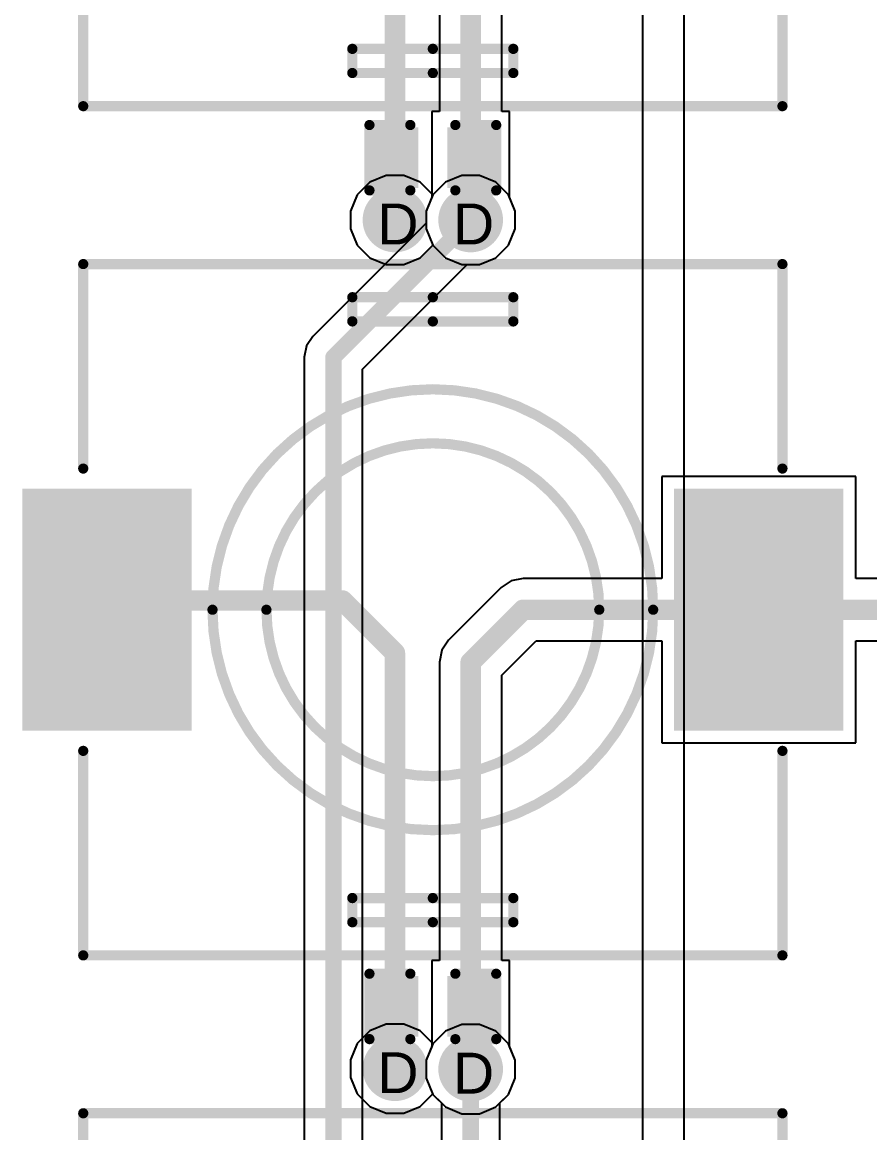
# Model space of a CAD drawing. Header units: inches. Extents: x 0 to 5032, y 0 to 5323.
# Drawn here: x 182.02 to 192.55, y 80.63 to 94.42 of the extents above; entities that cross this region are included whole.
import ezdxf

# ---------------------------------------------------------------- set-up
doc = ezdxf.new("R2010")
doc.units = ezdxf.units.IN
for name, color, linetype in [('Bottom Layer', 5, 'Continuous'), ('Bottom Solder', 6, 'Continuous'), ('Drill Drawing', 1, 'Continuous'), ('Layer 1', 16, 'Continuous'), ('Layer 2', 76, 'Continuous'), ('Top Layer', 1, 'Continuous'), ('Top Overlay', 2, 'Continuous'), ('Top Paste', 8, 'Continuous'), ('Top Solder', 216, 'Continuous'), ('Via Holes', 16, 'Continuous')]:
    doc.layers.add(name, color=color, linetype=linetype)
doc.styles.add('Arial', font='', dxfattribs={"height": 0.2})
doc.styles.get('Arial').set_extended_font_data('Arial')

# ---------------------------------------------------------------- blocks, each defined once
blk = doc.blocks.new('SKSTACE010__373')
at = {"layer": 'Top Layer'}
for points in [[(-5, 1.4), (-3.1, 1.4), (-3.1, -1.4), (-5, -1.4)], [(3.1, 1.4), (5, 1.4), (5, -1.4), (3.1, -1.4)]]:
    blk.add_hatch(color=1, dxfattribs=at).paths.add_polyline_path(points)
at = {"layer": 'Top Paste'}
for points in [[(-5, 1.4), (-3.1, 1.4), (-3.1, -1.4), (-5, -1.4)], [(3.1, 1.4), (5, 1.4), (5, -1.4), (3.1, -1.4)]]:
    blk.add_hatch(color=8, dxfattribs=at).paths.add_polyline_path(points)
at = {"layer": 'Top Solder'}
for points in [[(-5.102, 1.502), (-2.998, 1.502), (-2.998, -1.502), (-5.102, -1.502)], [(2.998, 1.502), (5.102, 1.502), (5.102, -1.502), (2.998, -1.502)]]:
    blk.add_hatch(color=216, dxfattribs=at).paths.add_polyline_path(points)
at = {"layer": 'Top Overlay'}
for points in [[(-4.343, 4.293, 0.127, 0.127, 0), (-4.343, 1.753, 0.127, 0.127, 0)], [(4.343, 4.293, 0.127, 0.127, 0), (-4.343, 4.293, 0.127, 0.127, 0)], [(4.343, 4.293, 0.127, 0.127, 0), (4.343, 1.753, 0.127, 0.127, 0)], [(0, 3.881, 0.127, 0.127, 0), (-1, 3.881, 0.127, 0.127, 0)], [(-1, 3.881, 0.127, 0.127, 0), (-1, 3.581, 0.127, 0.127, 0)], [(1, 3.881, 0.127, 0.127, 0), (0, 3.881, 0.127, 0.127, 0)], [(1, 3.881, 0.127, 0.127, 0), (1, 3.581, 0.127, 0.127, 0)], [(0, 3.581, 0.127, 0.127, 0), (-1, 3.581, 0.127, 0.127, 0)], [(1, 3.581, 0.127, 0.127, 0), (0, 3.581, 0.127, 0.127, 0)], [(-4.343, -1.753, 0.127, 0.127, 0), (-4.343, -4.293, 0.127, 0.127, 0)], [(4.343, -1.753, 0.127, 0.127, 0), (4.343, -4.293, 0.127, 0.127, 0)], [(-1, -3.581, 0.127, 0.127, 0), (-1, -3.881, 0.127, 0.127, 0)], [(0, -3.581, 0.127, 0.127, 0), (-1, -3.581, 0.127, 0.127, 0)], [(1, -3.581, 0.127, 0.127, 0), (0, -3.581, 0.127, 0.127, 0)], [(1, -3.581, 0.127, 0.127, 0), (1, -3.881, 0.127, 0.127, 0)], [(0, -3.881, 0.127, 0.127, 0), (-1, -3.881, 0.127, 0.127, 0)], [(1, -3.881, 0.127, 0.127, 0), (0, -3.881, 0.127, 0.127, 0)], [(4.343, -4.293, 0.127, 0.127, 0), (-4.343, -4.293, 0.127, 0.127, 0)]]:
    blk.add_lwpolyline(points, format="xyseb", dxfattribs=at)
for points in [[(-4.375, 4.293, 0.0635, 0.0635, 1), (-4.312, 4.293, 0.0635, 0.0635, 1)], [(-4.375, 4.293, 0.0635, 0.0635, 1), (-4.312, 4.293, 0.0635, 0.0635, 1)], [(4.312, 4.293, 0.0635, 0.0635, 1), (4.375, 4.293, 0.0635, 0.0635, 1)], [(4.312, 4.293, 0.0635, 0.0635, 1), (4.375, 4.293, 0.0635, 0.0635, 1)], [(-1.032, 3.881, 0.0635, 0.0635, 1), (-0.968, 3.881, 0.0635, 0.0635, 1)], [(-1.032, 3.881, 0.0635, 0.0635, 1), (-0.968, 3.881, 0.0635, 0.0635, 1)], [(-0.032, 3.881, 0.0635, 0.0635, 1), (0.032, 3.881, 0.0635, 0.0635, 1)], [(-0.032, 3.881, 0.0635, 0.0635, 1), (0.032, 3.881, 0.0635, 0.0635, 1)], [(0.968, 3.881, 0.0635, 0.0635, 1), (1.032, 3.881, 0.0635, 0.0635, 1)], [(0.968, 3.881, 0.0635, 0.0635, 1), (1.032, 3.881, 0.0635, 0.0635, 1)], [(-1.032, 3.581, 0.0635, 0.0635, 1), (-0.968, 3.581, 0.0635, 0.0635, 1)], [(-1.032, 3.581, 0.0635, 0.0635, 1), (-0.968, 3.581, 0.0635, 0.0635, 1)], [(-0.032, 3.581, 0.0635, 0.0635, 1), (0.032, 3.581, 0.0635, 0.0635, 1)], [(-0.032, 3.581, 0.0635, 0.0635, 1), (0.032, 3.581, 0.0635, 0.0635, 1)], [(0.968, 3.581, 0.0635, 0.0635, 1), (1.032, 3.581, 0.0635, 0.0635, 1)], [(0.968, 3.581, 0.0635, 0.0635, 1), (1.032, 3.581, 0.0635, 0.0635, 1)], [(2.738, 0, 0.127, 0.127, 1), (-2.738, 0, 0.127, 0.127, 1)], [(2.067, 0, 0.127, 0.127, 1), (-2.067, 0, 0.127, 0.127, 1)], [(-4.375, 1.753, 0.0635, 0.0635, 1), (-4.312, 1.753, 0.0635, 0.0635, 1)], [(4.312, 1.753, 0.0635, 0.0635, 1), (4.375, 1.753, 0.0635, 0.0635, 1)], [(-2.769, 0, 0.0635, 0.0635, 1), (-2.706, 0, 0.0635, 0.0635, 1)], [(-2.099, 0, 0.0635, 0.0635, 1), (-2.036, 0, 0.0635, 0.0635, 1)], [(2.036, 0, 0.0635, 0.0635, 1), (2.099, 0, 0.0635, 0.0635, 1)], [(2.706, 0, 0.0635, 0.0635, 1), (2.769, 0, 0.0635, 0.0635, 1)], [(-4.375, -1.753, 0.0635, 0.0635, 1), (-4.312, -1.753, 0.0635, 0.0635, 1)], [(4.312, -1.753, 0.0635, 0.0635, 1), (4.375, -1.753, 0.0635, 0.0635, 1)], [(-1.032, -3.581, 0.0635, 0.0635, 1), (-0.968, -3.581, 0.0635, 0.0635, 1)], [(-1.032, -3.581, 0.0635, 0.0635, 1), (-0.968, -3.581, 0.0635, 0.0635, 1)], [(-0.032, -3.581, 0.0635, 0.0635, 1), (0.032, -3.581, 0.0635, 0.0635, 1)], [(-0.032, -3.581, 0.0635, 0.0635, 1), (0.032, -3.581, 0.0635, 0.0635, 1)], [(0.968, -3.581, 0.0635, 0.0635, 1), (1.032, -3.581, 0.0635, 0.0635, 1)], [(0.968, -3.581, 0.0635, 0.0635, 1), (1.032, -3.581, 0.0635, 0.0635, 1)], [(-1.032, -3.881, 0.0635, 0.0635, 1), (-0.968, -3.881, 0.0635, 0.0635, 1)], [(-1.032, -3.881, 0.0635, 0.0635, 1), (-0.968, -3.881, 0.0635, 0.0635, 1)], [(-0.032, -3.881, 0.0635, 0.0635, 1), (0.032, -3.881, 0.0635, 0.0635, 1)], [(-0.032, -3.881, 0.0635, 0.0635, 1), (0.032, -3.881, 0.0635, 0.0635, 1)], [(0.968, -3.881, 0.0635, 0.0635, 1), (1.032, -3.881, 0.0635, 0.0635, 1)], [(0.968, -3.881, 0.0635, 0.0635, 1), (1.032, -3.881, 0.0635, 0.0635, 1)], [(-4.375, -4.293, 0.0635, 0.0635, 1), (-4.312, -4.293, 0.0635, 0.0635, 1)], [(-4.375, -4.293, 0.0635, 0.0635, 1), (-4.312, -4.293, 0.0635, 0.0635, 1)], [(4.312, -4.293, 0.0635, 0.0635, 1), (4.375, -4.293, 0.0635, 0.0635, 1)], [(4.312, -4.293, 0.0635, 0.0635, 1), (4.375, -4.293, 0.0635, 0.0635, 1)]]:
    blk.add_lwpolyline(points, format="xyseb", close=True, dxfattribs=at)
blk = doc.blocks.new('SKSTACE010__374')
at = {"layer": 'Top Layer'}
for points in [[(-5, 1.4), (-3.1, 1.4), (-3.1, -1.4), (-5, -1.4)], [(3.1, 1.4), (5, 1.4), (5, -1.4), (3.1, -1.4)]]:
    blk.add_hatch(color=1, dxfattribs=at).paths.add_polyline_path(points)
at = {"layer": 'Top Paste'}
for points in [[(-5, 1.4), (-3.1, 1.4), (-3.1, -1.4), (-5, -1.4)], [(3.1, 1.4), (5, 1.4), (5, -1.4), (3.1, -1.4)]]:
    blk.add_hatch(color=8, dxfattribs=at).paths.add_polyline_path(points)
at = {"layer": 'Top Solder'}
for points in [[(-5.102, 1.502), (-2.998, 1.502), (-2.998, -1.502), (-5.102, -1.502)], [(2.998, 1.502), (5.102, 1.502), (5.102, -1.502), (2.998, -1.502)]]:
    blk.add_hatch(color=216, dxfattribs=at).paths.add_polyline_path(points)
at = {"layer": 'Top Overlay'}
for points in [[(-4.343, 4.293, 0.127, 0.127, 0), (-4.343, 1.753, 0.127, 0.127, 0)], [(4.343, 4.293, 0.127, 0.127, 0), (-4.343, 4.293, 0.127, 0.127, 0)], [(4.343, 4.293, 0.127, 0.127, 0), (4.343, 1.753, 0.127, 0.127, 0)], [(0, 3.881, 0.127, 0.127, 0), (-1, 3.881, 0.127, 0.127, 0)], [(-1, 3.881, 0.127, 0.127, 0), (-1, 3.581, 0.127, 0.127, 0)], [(1, 3.881, 0.127, 0.127, 0), (0, 3.881, 0.127, 0.127, 0)], [(1, 3.881, 0.127, 0.127, 0), (1, 3.581, 0.127, 0.127, 0)], [(0, 3.581, 0.127, 0.127, 0), (-1, 3.581, 0.127, 0.127, 0)], [(1, 3.581, 0.127, 0.127, 0), (0, 3.581, 0.127, 0.127, 0)], [(-4.343, -1.753, 0.127, 0.127, 0), (-4.343, -4.293, 0.127, 0.127, 0)], [(4.343, -1.753, 0.127, 0.127, 0), (4.343, -4.293, 0.127, 0.127, 0)], [(-1, -3.581, 0.127, 0.127, 0), (-1, -3.881, 0.127, 0.127, 0)], [(0, -3.581, 0.127, 0.127, 0), (-1, -3.581, 0.127, 0.127, 0)], [(1, -3.581, 0.127, 0.127, 0), (0, -3.581, 0.127, 0.127, 0)], [(1, -3.581, 0.127, 0.127, 0), (1, -3.881, 0.127, 0.127, 0)], [(0, -3.881, 0.127, 0.127, 0), (-1, -3.881, 0.127, 0.127, 0)], [(1, -3.881, 0.127, 0.127, 0), (0, -3.881, 0.127, 0.127, 0)], [(4.343, -4.293, 0.127, 0.127, 0), (-4.343, -4.293, 0.127, 0.127, 0)]]:
    blk.add_lwpolyline(points, format="xyseb", dxfattribs=at)
for points in [[(-4.375, 4.293, 0.0635, 0.0635, 1), (-4.312, 4.293, 0.0635, 0.0635, 1)], [(-4.375, 4.293, 0.0635, 0.0635, 1), (-4.312, 4.293, 0.0635, 0.0635, 1)], [(4.312, 4.293, 0.0635, 0.0635, 1), (4.375, 4.293, 0.0635, 0.0635, 1)], [(4.312, 4.293, 0.0635, 0.0635, 1), (4.375, 4.293, 0.0635, 0.0635, 1)], [(-1.032, 3.881, 0.0635, 0.0635, 1), (-0.968, 3.881, 0.0635, 0.0635, 1)], [(-1.032, 3.881, 0.0635, 0.0635, 1), (-0.968, 3.881, 0.0635, 0.0635, 1)], [(-0.032, 3.881, 0.0635, 0.0635, 1), (0.032, 3.881, 0.0635, 0.0635, 1)], [(-0.032, 3.881, 0.0635, 0.0635, 1), (0.032, 3.881, 0.0635, 0.0635, 1)], [(0.968, 3.881, 0.0635, 0.0635, 1), (1.032, 3.881, 0.0635, 0.0635, 1)], [(0.968, 3.881, 0.0635, 0.0635, 1), (1.032, 3.881, 0.0635, 0.0635, 1)], [(-1.032, 3.581, 0.0635, 0.0635, 1), (-0.968, 3.581, 0.0635, 0.0635, 1)], [(-1.032, 3.581, 0.0635, 0.0635, 1), (-0.968, 3.581, 0.0635, 0.0635, 1)], [(-0.032, 3.581, 0.0635, 0.0635, 1), (0.032, 3.581, 0.0635, 0.0635, 1)], [(-0.032, 3.581, 0.0635, 0.0635, 1), (0.032, 3.581, 0.0635, 0.0635, 1)], [(0.968, 3.581, 0.0635, 0.0635, 1), (1.032, 3.581, 0.0635, 0.0635, 1)], [(0.968, 3.581, 0.0635, 0.0635, 1), (1.032, 3.581, 0.0635, 0.0635, 1)], [(2.738, 0, 0.127, 0.127, 1), (-2.738, 0, 0.127, 0.127, 1)], [(2.067, 0, 0.127, 0.127, 1), (-2.067, 0, 0.127, 0.127, 1)], [(-4.375, 1.753, 0.0635, 0.0635, 1), (-4.312, 1.753, 0.0635, 0.0635, 1)], [(4.312, 1.753, 0.0635, 0.0635, 1), (4.375, 1.753, 0.0635, 0.0635, 1)], [(-2.769, 0, 0.0635, 0.0635, 1), (-2.706, 0, 0.0635, 0.0635, 1)], [(-2.099, 0, 0.0635, 0.0635, 1), (-2.036, 0, 0.0635, 0.0635, 1)], [(2.036, 0, 0.0635, 0.0635, 1), (2.099, 0, 0.0635, 0.0635, 1)], [(2.706, 0, 0.0635, 0.0635, 1), (2.769, 0, 0.0635, 0.0635, 1)], [(-4.375, -1.753, 0.0635, 0.0635, 1), (-4.312, -1.753, 0.0635, 0.0635, 1)], [(4.312, -1.753, 0.0635, 0.0635, 1), (4.375, -1.753, 0.0635, 0.0635, 1)], [(-1.032, -3.581, 0.0635, 0.0635, 1), (-0.968, -3.581, 0.0635, 0.0635, 1)], [(-1.032, -3.581, 0.0635, 0.0635, 1), (-0.968, -3.581, 0.0635, 0.0635, 1)], [(-0.032, -3.581, 0.0635, 0.0635, 1), (0.032, -3.581, 0.0635, 0.0635, 1)], [(-0.032, -3.581, 0.0635, 0.0635, 1), (0.032, -3.581, 0.0635, 0.0635, 1)], [(0.968, -3.581, 0.0635, 0.0635, 1), (1.032, -3.581, 0.0635, 0.0635, 1)], [(0.968, -3.581, 0.0635, 0.0635, 1), (1.032, -3.581, 0.0635, 0.0635, 1)], [(-1.032, -3.881, 0.0635, 0.0635, 1), (-0.968, -3.881, 0.0635, 0.0635, 1)], [(-1.032, -3.881, 0.0635, 0.0635, 1), (-0.968, -3.881, 0.0635, 0.0635, 1)], [(-0.032, -3.881, 0.0635, 0.0635, 1), (0.032, -3.881, 0.0635, 0.0635, 1)], [(-0.032, -3.881, 0.0635, 0.0635, 1), (0.032, -3.881, 0.0635, 0.0635, 1)], [(0.968, -3.881, 0.0635, 0.0635, 1), (1.032, -3.881, 0.0635, 0.0635, 1)], [(0.968, -3.881, 0.0635, 0.0635, 1), (1.032, -3.881, 0.0635, 0.0635, 1)], [(-4.375, -4.293, 0.0635, 0.0635, 1), (-4.312, -4.293, 0.0635, 0.0635, 1)], [(-4.375, -4.293, 0.0635, 0.0635, 1), (-4.312, -4.293, 0.0635, 0.0635, 1)], [(4.312, -4.293, 0.0635, 0.0635, 1), (4.375, -4.293, 0.0635, 0.0635, 1)], [(4.312, -4.293, 0.0635, 0.0635, 1), (4.375, -4.293, 0.0635, 0.0635, 1)]]:
    blk.add_lwpolyline(points, format="xyseb", close=True, dxfattribs=at)
blk = doc.blocks.new('SKSTACE010__375')
at = {"layer": 'Top Layer'}
for points in [[(-5, 1.4), (-3.1, 1.4), (-3.1, -1.4), (-5, -1.4)], [(3.1, 1.4), (5, 1.4), (5, -1.4), (3.1, -1.4)]]:
    blk.add_hatch(color=1, dxfattribs=at).paths.add_polyline_path(points)
at = {"layer": 'Top Paste'}
for points in [[(-5, 1.4), (-3.1, 1.4), (-3.1, -1.4), (-5, -1.4)], [(3.1, 1.4), (5, 1.4), (5, -1.4), (3.1, -1.4)]]:
    blk.add_hatch(color=8, dxfattribs=at).paths.add_polyline_path(points)
at = {"layer": 'Top Solder'}
for points in [[(-5.102, 1.502), (-2.998, 1.502), (-2.998, -1.502), (-5.102, -1.502)], [(2.998, 1.502), (5.102, 1.502), (5.102, -1.502), (2.998, -1.502)]]:
    blk.add_hatch(color=216, dxfattribs=at).paths.add_polyline_path(points)
at = {"layer": 'Top Overlay'}
for points in [[(-4.343, 4.293, 0.127, 0.127, 0), (-4.343, 1.753, 0.127, 0.127, 0)], [(4.343, 4.293, 0.127, 0.127, 0), (-4.343, 4.293, 0.127, 0.127, 0)], [(4.343, 4.293, 0.127, 0.127, 0), (4.343, 1.753, 0.127, 0.127, 0)], [(0, 3.881, 0.127, 0.127, 0), (-1, 3.881, 0.127, 0.127, 0)], [(-1, 3.881, 0.127, 0.127, 0), (-1, 3.581, 0.127, 0.127, 0)], [(1, 3.881, 0.127, 0.127, 0), (0, 3.881, 0.127, 0.127, 0)], [(1, 3.881, 0.127, 0.127, 0), (1, 3.581, 0.127, 0.127, 0)], [(0, 3.581, 0.127, 0.127, 0), (-1, 3.581, 0.127, 0.127, 0)], [(1, 3.581, 0.127, 0.127, 0), (0, 3.581, 0.127, 0.127, 0)], [(-4.343, -1.753, 0.127, 0.127, 0), (-4.343, -4.293, 0.127, 0.127, 0)], [(4.343, -1.753, 0.127, 0.127, 0), (4.343, -4.293, 0.127, 0.127, 0)], [(-1, -3.581, 0.127, 0.127, 0), (-1, -3.881, 0.127, 0.127, 0)], [(0, -3.581, 0.127, 0.127, 0), (-1, -3.581, 0.127, 0.127, 0)], [(1, -3.581, 0.127, 0.127, 0), (0, -3.581, 0.127, 0.127, 0)], [(1, -3.581, 0.127, 0.127, 0), (1, -3.881, 0.127, 0.127, 0)], [(0, -3.881, 0.127, 0.127, 0), (-1, -3.881, 0.127, 0.127, 0)], [(1, -3.881, 0.127, 0.127, 0), (0, -3.881, 0.127, 0.127, 0)], [(4.343, -4.293, 0.127, 0.127, 0), (-4.343, -4.293, 0.127, 0.127, 0)]]:
    blk.add_lwpolyline(points, format="xyseb", dxfattribs=at)
for points in [[(-4.375, 4.293, 0.0635, 0.0635, 1), (-4.312, 4.293, 0.0635, 0.0635, 1)], [(-4.375, 4.293, 0.0635, 0.0635, 1), (-4.312, 4.293, 0.0635, 0.0635, 1)], [(4.312, 4.293, 0.0635, 0.0635, 1), (4.375, 4.293, 0.0635, 0.0635, 1)], [(4.312, 4.293, 0.0635, 0.0635, 1), (4.375, 4.293, 0.0635, 0.0635, 1)], [(-1.032, 3.881, 0.0635, 0.0635, 1), (-0.968, 3.881, 0.0635, 0.0635, 1)], [(-1.032, 3.881, 0.0635, 0.0635, 1), (-0.968, 3.881, 0.0635, 0.0635, 1)], [(-0.032, 3.881, 0.0635, 0.0635, 1), (0.032, 3.881, 0.0635, 0.0635, 1)], [(-0.032, 3.881, 0.0635, 0.0635, 1), (0.032, 3.881, 0.0635, 0.0635, 1)], [(0.968, 3.881, 0.0635, 0.0635, 1), (1.032, 3.881, 0.0635, 0.0635, 1)], [(0.968, 3.881, 0.0635, 0.0635, 1), (1.032, 3.881, 0.0635, 0.0635, 1)], [(-1.032, 3.581, 0.0635, 0.0635, 1), (-0.968, 3.581, 0.0635, 0.0635, 1)], [(-1.032, 3.581, 0.0635, 0.0635, 1), (-0.968, 3.581, 0.0635, 0.0635, 1)], [(-0.032, 3.581, 0.0635, 0.0635, 1), (0.032, 3.581, 0.0635, 0.0635, 1)], [(-0.032, 3.581, 0.0635, 0.0635, 1), (0.032, 3.581, 0.0635, 0.0635, 1)], [(0.968, 3.581, 0.0635, 0.0635, 1), (1.032, 3.581, 0.0635, 0.0635, 1)], [(0.968, 3.581, 0.0635, 0.0635, 1), (1.032, 3.581, 0.0635, 0.0635, 1)], [(2.738, 0, 0.127, 0.127, 1), (-2.738, 0, 0.127, 0.127, 1)], [(2.067, 0, 0.127, 0.127, 1), (-2.067, 0, 0.127, 0.127, 1)], [(-4.375, 1.753, 0.0635, 0.0635, 1), (-4.312, 1.753, 0.0635, 0.0635, 1)], [(4.312, 1.753, 0.0635, 0.0635, 1), (4.375, 1.753, 0.0635, 0.0635, 1)], [(-2.769, 0, 0.0635, 0.0635, 1), (-2.706, 0, 0.0635, 0.0635, 1)], [(-2.099, 0, 0.0635, 0.0635, 1), (-2.036, 0, 0.0635, 0.0635, 1)], [(2.036, 0, 0.0635, 0.0635, 1), (2.099, 0, 0.0635, 0.0635, 1)], [(2.706, 0, 0.0635, 0.0635, 1), (2.769, 0, 0.0635, 0.0635, 1)], [(-4.375, -1.753, 0.0635, 0.0635, 1), (-4.312, -1.753, 0.0635, 0.0635, 1)], [(4.312, -1.753, 0.0635, 0.0635, 1), (4.375, -1.753, 0.0635, 0.0635, 1)], [(-1.032, -3.581, 0.0635, 0.0635, 1), (-0.968, -3.581, 0.0635, 0.0635, 1)], [(-1.032, -3.581, 0.0635, 0.0635, 1), (-0.968, -3.581, 0.0635, 0.0635, 1)], [(-0.032, -3.581, 0.0635, 0.0635, 1), (0.032, -3.581, 0.0635, 0.0635, 1)], [(-0.032, -3.581, 0.0635, 0.0635, 1), (0.032, -3.581, 0.0635, 0.0635, 1)], [(0.968, -3.581, 0.0635, 0.0635, 1), (1.032, -3.581, 0.0635, 0.0635, 1)], [(0.968, -3.581, 0.0635, 0.0635, 1), (1.032, -3.581, 0.0635, 0.0635, 1)], [(-1.032, -3.881, 0.0635, 0.0635, 1), (-0.968, -3.881, 0.0635, 0.0635, 1)], [(-1.032, -3.881, 0.0635, 0.0635, 1), (-0.968, -3.881, 0.0635, 0.0635, 1)], [(-0.032, -3.881, 0.0635, 0.0635, 1), (0.032, -3.881, 0.0635, 0.0635, 1)], [(-0.032, -3.881, 0.0635, 0.0635, 1), (0.032, -3.881, 0.0635, 0.0635, 1)], [(0.968, -3.881, 0.0635, 0.0635, 1), (1.032, -3.881, 0.0635, 0.0635, 1)], [(0.968, -3.881, 0.0635, 0.0635, 1), (1.032, -3.881, 0.0635, 0.0635, 1)], [(-4.375, -4.293, 0.0635, 0.0635, 1), (-4.312, -4.293, 0.0635, 0.0635, 1)], [(-4.375, -4.293, 0.0635, 0.0635, 1), (-4.312, -4.293, 0.0635, 0.0635, 1)], [(4.312, -4.293, 0.0635, 0.0635, 1), (4.375, -4.293, 0.0635, 0.0635, 1)], [(4.312, -4.293, 0.0635, 0.0635, 1), (4.375, -4.293, 0.0635, 0.0635, 1)]]:
    blk.add_lwpolyline(points, format="xyseb", close=True, dxfattribs=at)
blk = doc.blocks.new('C___0402_458')
at = {"layer": 'Top Layer'}
for points in [[(-0.699, -0.318), (-0.699, 0.318), (-0.241, 0.318), (-0.241, -0.318)], [(0.241, -0.318), (0.241, 0.318), (0.699, 0.318), (0.699, -0.318)]]:
    blk.add_hatch(color=1, dxfattribs=at).paths.add_polyline_path(points)
at = {"layer": 'Top Paste'}
for points in [[(-0.699, -0.318), (-0.699, 0.318), (-0.241, 0.318), (-0.241, -0.318)], [(0.241, -0.318), (0.241, 0.318), (0.699, 0.318), (0.699, -0.318)]]:
    blk.add_hatch(color=8, dxfattribs=at).paths.add_polyline_path(points)
at = {"layer": 'Top Solder'}
for points in [[(-0.758, -0.377), (-0.758, 0.377), (-0.181, 0.377), (-0.181, -0.377)], [(0.181, -0.377), (0.181, 0.377), (0.758, 0.377), (0.758, -0.377)]]:
    blk.add_hatch(color=216, dxfattribs=at).paths.add_polyline_path(points)
at = {"layer": 'Top Overlay'}
for points in [[(-0.787, -0.406, 0.127, 0.127, 0), (-0.787, 0.406, 0.127, 0.127, 0)], [(-0.787, 0.406, 0.127, 0.127, 0), (-0.279, 0.406, 0.127, 0.127, 0)], [(0.279, 0.406, 0.127, 0.127, 0), (0.787, 0.406, 0.127, 0.127, 0)], [(0.787, -0.406, 0.127, 0.127, 0), (0.787, 0.406, 0.127, 0.127, 0)], [(-0.787, -0.406, 0.127, 0.127, 0), (-0.279, -0.406, 0.127, 0.127, 0)], [(0.279, -0.406, 0.127, 0.127, 0), (0.787, -0.406, 0.127, 0.127, 0)]]:
    blk.add_lwpolyline(points, format="xyseb", dxfattribs=at)
for points in [[(-0.819, 0.406, 0.0635, 0.0635, 1), (-0.756, 0.406, 0.0635, 0.0635, 1)], [(-0.819, 0.406, 0.0635, 0.0635, 1), (-0.756, 0.406, 0.0635, 0.0635, 1)], [(-0.311, 0.406, 0.0635, 0.0635, 1), (-0.248, 0.406, 0.0635, 0.0635, 1)], [(0.248, 0.406, 0.0635, 0.0635, 1), (0.311, 0.406, 0.0635, 0.0635, 1)], [(0.756, 0.406, 0.0635, 0.0635, 1), (0.819, 0.406, 0.0635, 0.0635, 1)], [(0.756, 0.406, 0.0635, 0.0635, 1), (0.819, 0.406, 0.0635, 0.0635, 1)], [(-0.819, -0.406, 0.0635, 0.0635, 1), (-0.756, -0.406, 0.0635, 0.0635, 1)], [(-0.819, -0.406, 0.0635, 0.0635, 1), (-0.756, -0.406, 0.0635, 0.0635, 1)], [(-0.311, -0.406, 0.0635, 0.0635, 1), (-0.248, -0.406, 0.0635, 0.0635, 1)], [(0.248, -0.406, 0.0635, 0.0635, 1), (0.311, -0.406, 0.0635, 0.0635, 1)], [(0.756, -0.406, 0.0635, 0.0635, 1), (0.819, -0.406, 0.0635, 0.0635, 1)], [(0.756, -0.406, 0.0635, 0.0635, 1), (0.819, -0.406, 0.0635, 0.0635, 1)]]:
    blk.add_lwpolyline(points, format="xyseb", close=True, dxfattribs=at)
blk = doc.blocks.new('C___0402_462')
at = {"layer": 'Top Layer'}
for points in [[(-0.699, -0.318), (-0.699, 0.318), (-0.241, 0.318), (-0.241, -0.318)], [(0.241, -0.318), (0.241, 0.318), (0.699, 0.318), (0.699, -0.318)]]:
    blk.add_hatch(color=1, dxfattribs=at).paths.add_polyline_path(points)
at = {"layer": 'Top Paste'}
for points in [[(-0.699, -0.318), (-0.699, 0.318), (-0.241, 0.318), (-0.241, -0.318)], [(0.241, -0.318), (0.241, 0.318), (0.699, 0.318), (0.699, -0.318)]]:
    blk.add_hatch(color=8, dxfattribs=at).paths.add_polyline_path(points)
at = {"layer": 'Top Solder'}
for points in [[(-0.758, -0.377), (-0.758, 0.377), (-0.181, 0.377), (-0.181, -0.377)], [(0.181, -0.377), (0.181, 0.377), (0.758, 0.377), (0.758, -0.377)]]:
    blk.add_hatch(color=216, dxfattribs=at).paths.add_polyline_path(points)
at = {"layer": 'Top Overlay'}
for points in [[(-0.787, -0.406, 0.127, 0.127, 0), (-0.787, 0.406, 0.127, 0.127, 0)], [(-0.787, 0.406, 0.127, 0.127, 0), (-0.279, 0.406, 0.127, 0.127, 0)], [(0.279, 0.406, 0.127, 0.127, 0), (0.787, 0.406, 0.127, 0.127, 0)], [(0.787, -0.406, 0.127, 0.127, 0), (0.787, 0.406, 0.127, 0.127, 0)], [(-0.787, -0.406, 0.127, 0.127, 0), (-0.279, -0.406, 0.127, 0.127, 0)], [(0.279, -0.406, 0.127, 0.127, 0), (0.787, -0.406, 0.127, 0.127, 0)]]:
    blk.add_lwpolyline(points, format="xyseb", dxfattribs=at)
for points in [[(-0.819, 0.406, 0.0635, 0.0635, 1), (-0.756, 0.406, 0.0635, 0.0635, 1)], [(-0.819, 0.406, 0.0635, 0.0635, 1), (-0.756, 0.406, 0.0635, 0.0635, 1)], [(-0.311, 0.406, 0.0635, 0.0635, 1), (-0.248, 0.406, 0.0635, 0.0635, 1)], [(0.248, 0.406, 0.0635, 0.0635, 1), (0.311, 0.406, 0.0635, 0.0635, 1)], [(0.756, 0.406, 0.0635, 0.0635, 1), (0.819, 0.406, 0.0635, 0.0635, 1)], [(0.756, 0.406, 0.0635, 0.0635, 1), (0.819, 0.406, 0.0635, 0.0635, 1)], [(-0.819, -0.406, 0.0635, 0.0635, 1), (-0.756, -0.406, 0.0635, 0.0635, 1)], [(-0.819, -0.406, 0.0635, 0.0635, 1), (-0.756, -0.406, 0.0635, 0.0635, 1)], [(-0.311, -0.406, 0.0635, 0.0635, 1), (-0.248, -0.406, 0.0635, 0.0635, 1)], [(0.248, -0.406, 0.0635, 0.0635, 1), (0.311, -0.406, 0.0635, 0.0635, 1)], [(0.756, -0.406, 0.0635, 0.0635, 1), (0.819, -0.406, 0.0635, 0.0635, 1)], [(0.756, -0.406, 0.0635, 0.0635, 1), (0.819, -0.406, 0.0635, 0.0635, 1)]]:
    blk.add_lwpolyline(points, format="xyseb", close=True, dxfattribs=at)

msp = doc.modelspace()

# ---------------------------------------------------------------- hatches: boundary and pattern name
at = {"layer": 'Bottom Layer'}
h = msp.add_hatch(color=5, dxfattribs=at)
edge = h.paths.add_edge_path()
edge.add_arc((186.652, 91.965), 0.3, 0, 360)
h = msp.add_hatch(color=5, dxfattribs=at)
edge = h.paths.add_edge_path()
edge.add_arc((187.592, 91.965), 0.3, 0, 360)
h = msp.add_hatch(color=5, dxfattribs=at)
edge = h.paths.add_edge_path()
edge.add_arc((186.652, 81.424), 0.3, 0, 360)
h = msp.add_hatch(color=5, dxfattribs=at)
edge = h.paths.add_edge_path()
edge.add_arc((187.592, 81.418), 0.3, 0, 360)
at = {"layer": 'Bottom Solder'}
h = msp.add_hatch(color=6, dxfattribs=at)
edge = h.paths.add_edge_path()
edge.add_arc((186.652, 91.965), 0.402, 0, 360)
h = msp.add_hatch(color=6, dxfattribs=at)
edge = h.paths.add_edge_path()
edge.add_arc((187.592, 91.965), 0.402, 0, 360)
h = msp.add_hatch(color=6, dxfattribs=at)
edge = h.paths.add_edge_path()
edge.add_arc((186.652, 81.424), 0.402, 0, 360)
h = msp.add_hatch(color=6, dxfattribs=at)
edge = h.paths.add_edge_path()
edge.add_arc((187.592, 81.418), 0.402, 0, 360)
at = {"layer": 'Layer 1'}
h = msp.add_hatch(color=16, dxfattribs=at)
edge = h.paths.add_edge_path()
edge.add_arc((186.652, 91.965), 0.3, 0, 360)
h = msp.add_hatch(color=16, dxfattribs=at)
edge = h.paths.add_edge_path()
edge.add_arc((187.592, 91.965), 0.3, 0, 360)
h = msp.add_hatch(color=16, dxfattribs=at)
edge = h.paths.add_edge_path()
edge.add_arc((186.652, 81.424), 0.3, 0, 360)
h = msp.add_hatch(color=16, dxfattribs=at)
edge = h.paths.add_edge_path()
edge.add_arc((187.592, 81.418), 0.3, 0, 360)
at = {"layer": 'Layer 2'}
h = msp.add_hatch(color=76, dxfattribs=at)
edge = h.paths.add_edge_path()
edge.add_arc((186.652, 91.965), 0.3, 0, 360)
h = msp.add_hatch(color=76, dxfattribs=at)
edge = h.paths.add_edge_path()
edge.add_arc((187.592, 91.965), 0.3, 0, 360)
h = msp.add_hatch(color=76, dxfattribs=at)
edge = h.paths.add_edge_path()
edge.add_arc((186.652, 81.424), 0.3, 0, 360)
h = msp.add_hatch(color=76, dxfattribs=at)
edge = h.paths.add_edge_path()
edge.add_arc((187.592, 81.418), 0.3, 0, 360)
at = {"layer": 'Top Layer'}
h = msp.add_hatch(color=1, dxfattribs=at)
edge = h.paths.add_edge_path()
edge.add_arc((186.652, 91.965), 0.3, 0, 360)
h = msp.add_hatch(color=1, dxfattribs=at)
edge = h.paths.add_edge_path()
edge.add_arc((187.592, 91.965), 0.3, 0, 360)
h = msp.add_hatch(color=1, dxfattribs=at)
edge = h.paths.add_edge_path()
edge.add_arc((186.652, 81.424), 0.3, 0, 360)
h = msp.add_hatch(color=1, dxfattribs=at)
edge = h.paths.add_edge_path()
edge.add_arc((187.592, 81.418), 0.3, 0, 360)
at = {"layer": 'Top Solder'}
h = msp.add_hatch(color=216, dxfattribs=at)
edge = h.paths.add_edge_path()
edge.add_arc((186.652, 91.965), 0.402, 0, 360)
h = msp.add_hatch(color=216, dxfattribs=at)
edge = h.paths.add_edge_path()
edge.add_arc((187.592, 91.965), 0.402, 0, 360)
h = msp.add_hatch(color=216, dxfattribs=at)
edge = h.paths.add_edge_path()
edge.add_arc((186.652, 81.424), 0.402, 0, 360)
h = msp.add_hatch(color=216, dxfattribs=at)
edge = h.paths.add_edge_path()
edge.add_arc((187.592, 81.418), 0.402, 0, 360)
at = {"layer": 'Via Holes'}
h = msp.add_hatch(color=7, dxfattribs=at)
edge = h.paths.add_edge_path()
edge.add_arc((186.652, 91.965), 0.15, 0, 360)
h = msp.add_hatch(color=7, dxfattribs=at)
edge = h.paths.add_edge_path()
edge.add_arc((187.592, 91.965), 0.15, 0, 360)
h = msp.add_hatch(color=7, dxfattribs=at)
edge = h.paths.add_edge_path()
edge.add_arc((186.652, 81.424), 0.15, 0, 360)
h = msp.add_hatch(color=7, dxfattribs=at)
edge = h.paths.add_edge_path()
edge.add_arc((187.592, 81.418), 0.15, 0, 360)

# ---------------------------------------------------------------- linework, layer by layer
at = {"layer": 'Bottom Layer'}
for p, q in [((187.278, 92.435), (187.122, 92.279)), ((187.482, 92.519), (187.278, 92.435)), ((187.702, 92.519), (187.482, 92.519)), ((187.906, 92.435), (187.702, 92.519)), ((188.061, 92.279), (187.906, 92.435)), ((187.122, 92.279), (187.038, 92.076)), ((188.146, 92.076), (188.061, 92.279)), ((187.038, 92.076), (187.038, 91.924)), ((188.146, 91.855), (188.146, 92.076)), ((187.038, 91.924), (185.631, 90.518)), ((188.061, 91.652), (188.146, 91.855)), ((187.906, 91.496), (188.061, 91.652)), ((187.702, 91.411), (187.906, 91.496)), ((186.25, 90.111), (187.55, 91.411)), ((187.55, 91.411), (187.702, 91.411)), ((185.631, 90.518), (185.553, 90.4)), ((185.553, 90.4), (185.525, 90.261)), ((185.525, 90.261), (185.525, 90.261)), ((185.525, 90.261), (185.525, 72.816)), ((186.25, 72.77), (186.25, 90.111)), ((187.482, 81.972), (187.278, 81.888)), ((187.702, 81.972), (187.482, 81.972)), ((187.906, 81.888), (187.702, 81.972)), ((187.278, 81.888), (187.122, 81.732)), ((188.061, 81.732), (187.906, 81.888)), ((187.122, 81.732), (187.038, 81.529)), ((188.146, 81.529), (188.061, 81.732)), ((187.038, 81.529), (187.038, 81.308)), ((188.146, 81.308), (188.146, 81.529)), ((187.038, 81.308), (187.122, 81.105)), ((188.061, 81.105), (188.146, 81.308)), ((187.122, 81.105), (187.229, 80.998)), ((187.954, 80.998), (188.061, 81.105)), ((187.229, 80.998), (187.229, 73.497)), ((187.954, 73.347), (187.954, 80.998))]:
    msp.add_line(p, q, dxfattribs=at)
for points in [[(185.888, 90.261, 0.203, 0.203, 0), (187.592, 91.965, 0.203, 0.203, 0)], [(185.888, 72.666, 0.203, 0.203, 0), (185.888, 90.261, 0.203, 0.203, 0)], [(187.592, 73.347, 0.203, 0.203, 0), (187.592, 81.418, 0.203, 0.203, 0)]]:
    msp.add_lwpolyline(points, format="xyseb", dxfattribs=at)
for points in [[(187.541, 91.965, 0.102, 0.102, 1), (187.643, 91.965, 0.102, 0.102, 1)], [(185.837, 90.261, 0.102, 0.102, 1), (185.939, 90.261, 0.102, 0.102, 1)], [(185.837, 90.261, 0.102, 0.102, 1), (185.939, 90.261, 0.102, 0.102, 1)], [(187.541, 81.418, 0.102, 0.102, 1), (187.643, 81.418, 0.102, 0.102, 1)]]:
    msp.add_lwpolyline(points, format="xyseb", close=True, dxfattribs=at)
at = {"layer": 'Layer 1'}
for p, q in [((190.246, 56.989), (190.246, 119.713)), ((189.728, 119.195), (189.728, 56.989)), ((187.278, 92.435), (187.122, 92.279)), ((187.482, 92.519), (187.278, 92.435)), ((187.702, 92.519), (187.482, 92.519)), ((187.906, 92.435), (187.702, 92.519)), ((188.061, 92.279), (187.906, 92.435)), ((187.122, 92.279), (187.038, 92.076)), ((188.146, 92.076), (188.061, 92.279)), ((187.038, 92.076), (187.038, 91.855)), ((188.146, 91.855), (188.146, 92.076)), ((187.038, 91.855), (187.122, 91.652)), ((188.061, 91.652), (188.146, 91.855)), ((187.122, 91.652), (187.278, 91.496)), ((187.906, 91.496), (188.061, 91.652)), ((187.278, 91.496), (187.482, 91.411)), ((187.702, 91.411), (187.906, 91.496)), ((187.482, 91.411), (187.702, 91.411)), ((187.482, 81.972), (187.278, 81.888)), ((187.702, 81.972), (187.482, 81.972)), ((187.906, 81.888), (187.702, 81.972)), ((187.278, 81.888), (187.122, 81.732)), ((188.061, 81.732), (187.906, 81.888)), ((187.122, 81.732), (187.038, 81.529)), ((188.146, 81.529), (188.061, 81.732)), ((187.038, 81.529), (187.038, 81.308)), ((188.146, 81.308), (188.146, 81.529)), ((187.038, 81.308), (187.122, 81.105)), ((188.061, 81.105), (188.146, 81.308)), ((187.122, 81.105), (187.278, 80.949)), ((187.906, 80.949), (188.061, 81.105)), ((187.278, 80.949), (187.482, 80.864)), ((187.482, 80.864), (187.702, 80.864)), ((187.702, 80.864), (187.906, 80.949))]:
    msp.add_line(p, q, dxfattribs=at)
at = {"layer": 'Layer 2'}
for p, q in [((186.338, 92.435), (186.182, 92.279)), ((186.542, 92.519), (186.338, 92.435)), ((186.762, 92.519), (186.542, 92.519)), ((186.966, 92.435), (186.762, 92.519)), ((187.122, 92.279), (186.966, 92.435)), ((187.278, 92.435), (187.122, 92.279)), ((187.482, 92.519), (187.278, 92.435)), ((187.702, 92.519), (187.482, 92.519)), ((187.906, 92.435), (187.702, 92.519)), ((188.061, 92.279), (187.906, 92.435)), ((186.182, 92.279), (186.098, 92.076)), ((188.146, 92.076), (188.061, 92.279)), ((186.098, 92.076), (186.098, 91.855)), ((188.146, 91.855), (188.146, 92.076)), ((186.098, 91.855), (186.182, 91.652)), ((188.061, 91.652), (188.146, 91.855)), ((186.182, 91.652), (186.338, 91.496)), ((186.966, 91.496), (187.122, 91.651)), ((187.122, 91.651), (187.278, 91.496)), ((187.906, 91.496), (188.061, 91.652)), ((186.338, 91.496), (186.542, 91.411)), ((186.762, 91.411), (186.966, 91.496)), ((187.278, 91.496), (187.482, 91.411)), ((187.702, 91.411), (187.906, 91.496)), ((186.542, 91.411), (186.762, 91.411)), ((187.482, 91.411), (187.702, 91.411)), ((186.542, 81.978), (186.338, 81.894)), ((186.762, 81.978), (186.542, 81.978)), ((186.966, 81.894), (186.762, 81.978)), ((187.482, 81.972), (187.278, 81.888)), ((187.702, 81.972), (187.482, 81.972)), ((187.906, 81.888), (187.702, 81.972)), ((186.338, 81.894), (186.182, 81.738)), ((187.122, 81.738), (186.966, 81.894)), ((187.278, 81.888), (187.127, 81.737)), ((188.061, 81.732), (187.906, 81.888)), ((186.182, 81.738), (186.098, 81.535)), ((187.127, 81.737), (187.122, 81.738)), ((188.146, 81.529), (188.061, 81.732)), ((186.098, 81.535), (186.098, 81.314)), ((188.146, 81.308), (188.146, 81.529)), ((186.098, 81.314), (186.182, 81.111)), ((188.061, 81.105), (188.146, 81.308)), ((186.182, 81.111), (186.338, 80.955)), ((186.966, 80.955), (187.117, 81.106)), ((187.117, 81.106), (187.122, 81.105)), ((187.122, 81.105), (187.278, 80.949)), ((187.906, 80.949), (188.061, 81.105)), ((186.338, 80.955), (186.542, 80.87)), ((186.542, 80.87), (186.762, 80.87)), ((186.762, 80.87), (186.966, 80.955)), ((187.278, 80.949), (187.482, 80.864)), ((187.482, 80.864), (187.702, 80.864)), ((187.702, 80.864), (187.906, 80.949))]:
    msp.add_line(p, q, dxfattribs=at)
at = {"layer": 'Top Layer'}
for p, q in [((187.203, 97.018), (187.203, 93.31)), ((187.98, 93.31), (187.98, 96.857)), ((187.203, 93.31), (187.109, 93.31)), ((187.109, 93.31), (187.109, 92.248)), ((188.074, 93.31), (187.98, 93.31)), ((188.074, 92.248), (188.074, 93.31)), ((187.109, 92.248), (187.038, 92.076)), ((188.146, 92.076), (188.074, 92.248)), ((187.038, 92.076), (187.038, 91.855)), ((188.146, 91.855), (188.146, 92.076)), ((187.038, 91.855), (187.122, 91.652)), ((188.061, 91.652), (188.146, 91.855)), ((187.122, 91.652), (187.278, 91.496)), ((187.906, 91.496), (188.061, 91.652)), ((187.278, 91.496), (187.482, 91.411)), ((187.702, 91.411), (187.906, 91.496)), ((187.482, 91.411), (187.702, 91.411)), ((192.376, 88.778), (189.968, 88.778)), ((189.968, 88.778), (189.968, 87.513)), ((192.376, 87.513), (192.376, 88.778)), ((188.096, 87.483), (187.97, 87.399)), ((188.245, 87.513), (188.096, 87.483)), ((189.968, 87.513), (188.245, 87.513)), ((194.101, 87.513), (192.376, 87.513)), ((187.97, 87.399), (187.317, 86.746)), ((187.317, 86.746), (187.233, 86.62)), ((187.98, 86.31), (188.406, 86.736)), ((188.406, 86.736), (189.968, 86.736)), ((189.968, 86.736), (189.968, 85.47)), ((192.376, 85.47), (192.376, 86.736)), ((192.376, 86.736), (193.94, 86.736)), ((187.233, 86.62), (187.203, 86.471)), ((187.203, 86.471), (187.203, 82.769)), ((187.98, 82.769), (187.98, 86.31)), ((189.968, 85.47), (192.376, 85.47)), ((187.203, 82.769), (187.109, 82.769)), ((187.109, 82.769), (187.109, 81.701)), ((188.074, 82.769), (187.98, 82.769)), ((188.074, 81.701), (188.074, 82.769)), ((187.109, 81.701), (187.038, 81.529)), ((188.146, 81.529), (188.074, 81.701)), ((187.038, 81.529), (187.038, 81.308)), ((188.146, 81.308), (188.146, 81.529)), ((187.038, 81.308), (187.122, 81.105)), ((188.061, 81.105), (188.146, 81.308)), ((187.122, 81.105), (187.278, 80.949)), ((187.906, 80.949), (188.061, 81.105)), ((187.278, 80.949), (187.482, 80.864)), ((187.482, 80.864), (187.702, 80.864)), ((187.702, 80.864), (187.906, 80.949))]:
    msp.add_line(p, q, dxfattribs=at)
for points in [[(186.652, 92.738, 0.254, 0.254, 0), (186.652, 97.127, 0.254, 0.254, 0)], [(187.592, 92.738, 0.254, 0.254, 0), (187.592, 97.018, 0.254, 0.254, 0)], [(186.652, 91.965, 0.254, 0.254, 0), (186.652, 92.738, 0.254, 0.254, 0)], [(187.592, 91.965, 0.254, 0.254, 0), (187.592, 92.738, 0.254, 0.254, 0)], [(183.072, 87.239, 0.254, 0.254, 0), (185.999, 87.239, 0.254, 0.254, 0)], [(185.999, 87.239, 0.254, 0.254, 0), (186.652, 86.586, 0.254, 0.254, 0)], [(187.592, 86.471, 0.254, 0.254, 0), (188.245, 87.124, 0.254, 0.254, 0)], [(188.245, 87.124, 0.254, 0.254, 0), (191.172, 87.124, 0.254, 0.254, 0)], [(191.172, 87.124, 0.254, 0.254, 0), (194.101, 87.124, 0.254, 0.254, 0)], [(186.652, 82.197, 0.254, 0.254, 0), (186.652, 86.586, 0.254, 0.254, 0)], [(187.592, 82.197, 0.254, 0.254, 0), (187.592, 86.471, 0.254, 0.254, 0)], [(186.652, 81.424, 0.254, 0.254, 0), (186.652, 82.197, 0.254, 0.254, 0)], [(187.592, 81.418, 0.254, 0.254, 0), (187.592, 82.197, 0.254, 0.254, 0)]]:
    msp.add_lwpolyline(points, format="xyseb", dxfattribs=at)
for points in [[(186.588, 92.738, 0.127, 0.127, 1), (186.715, 92.738, 0.127, 0.127, 1)], [(186.588, 92.738, 0.127, 0.127, 1), (186.715, 92.738, 0.127, 0.127, 1)], [(187.528, 92.738, 0.127, 0.127, 1), (187.655, 92.738, 0.127, 0.127, 1)], [(187.528, 92.738, 0.127, 0.127, 1), (187.655, 92.738, 0.127, 0.127, 1)], [(186.588, 91.965, 0.127, 0.127, 1), (186.715, 91.965, 0.127, 0.127, 1)], [(187.528, 91.965, 0.127, 0.127, 1), (187.655, 91.965, 0.127, 0.127, 1)], [(183.008, 87.239, 0.127, 0.127, 1), (183.135, 87.239, 0.127, 0.127, 1)], [(185.935, 87.239, 0.127, 0.127, 1), (186.062, 87.239, 0.127, 0.127, 1)], [(185.935, 87.239, 0.127, 0.127, 1), (186.062, 87.239, 0.127, 0.127, 1)], [(188.181, 87.124, 0.127, 0.127, 1), (188.308, 87.124, 0.127, 0.127, 1)], [(188.181, 87.124, 0.127, 0.127, 1), (188.308, 87.124, 0.127, 0.127, 1)], [(191.108, 87.124, 0.127, 0.127, 1), (191.235, 87.124, 0.127, 0.127, 1)], [(191.108, 87.124, 0.127, 0.127, 1), (191.235, 87.124, 0.127, 0.127, 1)], [(186.588, 86.586, 0.127, 0.127, 1), (186.715, 86.586, 0.127, 0.127, 1)], [(186.588, 86.586, 0.127, 0.127, 1), (186.715, 86.586, 0.127, 0.127, 1)], [(187.528, 86.471, 0.127, 0.127, 1), (187.655, 86.471, 0.127, 0.127, 1)], [(187.528, 86.471, 0.127, 0.127, 1), (187.655, 86.471, 0.127, 0.127, 1)], [(186.588, 82.197, 0.127, 0.127, 1), (186.715, 82.197, 0.127, 0.127, 1)], [(186.588, 82.197, 0.127, 0.127, 1), (186.715, 82.197, 0.127, 0.127, 1)], [(187.528, 82.197, 0.127, 0.127, 1), (187.655, 82.197, 0.127, 0.127, 1)], [(187.528, 82.197, 0.127, 0.127, 1), (187.655, 82.197, 0.127, 0.127, 1)], [(186.588, 81.424, 0.127, 0.127, 1), (186.715, 81.424, 0.127, 0.127, 1)], [(187.528, 81.418, 0.127, 0.127, 1), (187.655, 81.418, 0.127, 0.127, 1)]]:
    msp.add_lwpolyline(points, format="xyseb", close=True, dxfattribs=at)

# ---------------------------------------------------------------- block references
at = {"rotation": 180}
for name, p in [('SKSTACE010__373', (187.122, 97.671)), ('SKSTACE010__374', (187.122, 87.124)), ('SKSTACE010__375', (187.122, 76.577))]:
    msp.add_blockref(name, p, dxfattribs=at)
for name, p in [('C___0402_458', (187.122, 92.738)), ('C___0402_462', (187.122, 82.197))]:
    msp.add_blockref(name, p)

# ---------------------------------------------------------------- texts
at = {"layer": 'Drill Drawing', "style": 'Arial'}
for p in [(186.432, 91.661), (187.372, 91.661), (186.432, 81.12), (187.372, 81.114)]:
    msp.add_text('D', height=0.508, dxfattribs=at).set_placement(p)

doc.saveas('drawing.dxf')
